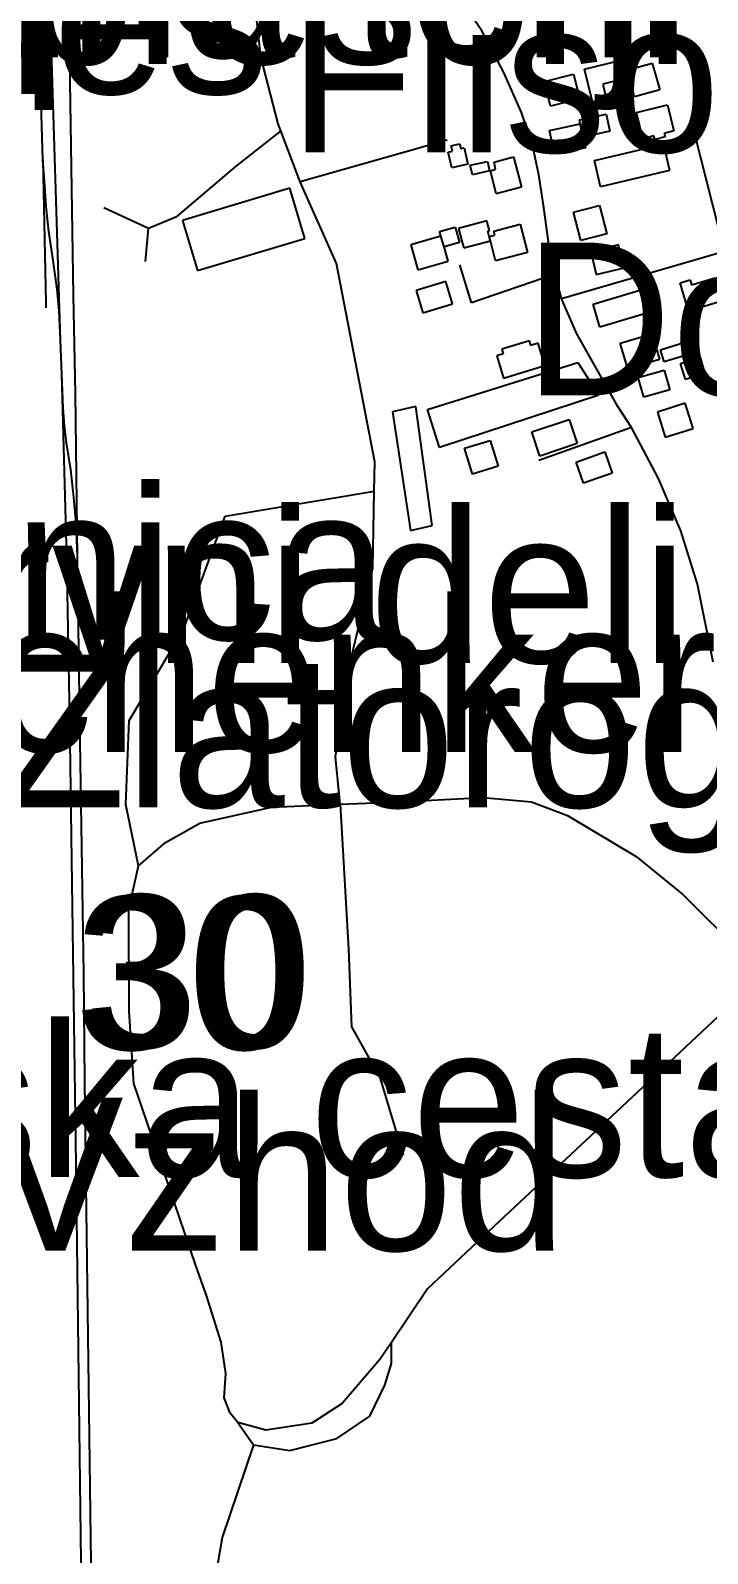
# Model space of a CAD drawing. Extents: x -8864 to 13231, y -7697 to 8949.
# Drawn here: x -1786 to -1511, y 1464 to 2082 of the extents above; entities that cross this region are included whole.
import ezdxf

# ---------------------------------------------------------------- set-up
doc = ezdxf.new("R2010")
doc.units = 0
for name, color, linetype in [('OSM_BUILDING_GARAGE', 9, 'CONTINUOUS'), ('OSM_BUILDING_HOUSE', 9, 'CONTINUOUS'), ('OSM_BUILDING_YES', 9, 'CONTINUOUS'), ('OSM_HIGHWAY_RESIDENTIAL', 8, 'CONTINUOUS'), ('OSM_HIGHWAY_SERVICE', 8, 'CONTINUOUS'), ('OSM_HIGHWAY_TRACK', 8, 'CONTINUOUS'), ('OSM_HIGHWAY_UNCLASSIFIED', 8, 'CONTINUOUS'), ('OSM_LABELS', 8, 'CONTINUOUS'), ('OSM_LEISURE_DOG_PARK', 3, 'CONTINUOUS'), ('OSM_LEISURE_PITCH', 3, 'CONTINUOUS'), ('OSM_RAILWAY_RAIL', 5, 'CONTINUOUS')]:
    doc.layers.add(name, color=color, linetype=linetype)

msp = doc.modelspace()

# ---------------------------------------------------------------- linework, layer by layer
at = {"layer": 'OSM_BUILDING_GARAGE'}
for p, q in [((-1620.000178, 2000.641359), (-1613.729121, 2002.453836)), ((-1619.448876, 1998.728806), (-1620.000178, 2000.641359)), ((-1618.208447, 1994.414443), (-1619.448876, 1998.728806)), ((-1613.729121, 2002.453836), (-1611.93739, 1996.215801)), ((-1611.93739, 1996.215801), (-1618.208447, 1994.414443))]:
    msp.add_line(p, q, dxfattribs=at)
at = {"layer": 'OSM_BUILDING_HOUSE'}
for p, q in [((-1543.935851, 2066.101812), (-1533.637228, 2068.981761)), ((-1540.903692, 2055.304785), (-1543.935851, 2066.101812)), ((-1533.637228, 2068.981761), (-1530.605069, 2058.195853)), ((-1577.450403, 2061.54282), (-1565.582102, 2064.478367)), ((-1574.969545, 2051.535277), (-1577.450403, 2061.54282)), ((-1565.582102, 2064.478367), (-1563.108901, 2054.470823)), ((-1563.108901, 2054.470823), (-1574.969545, 2051.535277)), ((-1530.605069, 2058.195853), (-1540.903692, 2055.304785)), ((-1575.413649, 2041.627809), (-1562.879192, 2044.318726)), ((-1573.667861, 2033.49946), (-1575.413649, 2041.627809)), ((-1562.879192, 2044.318726), (-1561.738303, 2039.014728)), ((-1561.738303, 2039.014728), (-1560.788839, 2034.58917)), ((-1557.136465, 2029.529801), (-1529.119617, 2036.112541)), ((-1529.119617, 2036.112541), (-1526.600474, 2025.415589)), ((-1571.54688, 2033.955359), (-1573.667861, 2033.49946)), ((-1571.209974, 2032.354152), (-1571.54688, 2033.955359)), ((-1560.788839, 2034.58917), (-1571.209974, 2032.354152)), ((-1554.624979, 2018.82173), (-1557.136465, 2029.529801)), ((-1526.600474, 2025.415589), (-1554.624979, 2018.82173)), ((-1565.566788, 2008.536199), (-1555.030799, 2011.249355)), ((-1555.030799, 2011.249355), (-1552.044581, 1999.696202)), ((-1562.58057, 1996.971927), (-1565.566788, 2008.536199)), ((-1599.824066, 1998.606492), (-1597.56526, 1999.195825)), ((-1599.379961, 1996.916329), (-1599.824066, 1998.606492)), ((-1597.978736, 2000.763674), (-1587.266637, 2003.588025)), ((-1597.56526, 1999.195825), (-1597.978736, 2000.763674)), ((-1587.266637, 2003.588025), (-1584.265105, 1992.168306)), ((-1552.044581, 1999.696202), (-1562.58057, 1996.971927)), ((-1597.23601, 1988.754622), (-1599.379961, 1996.916329)), ((-1584.265105, 1992.168306), (-1597.23601, 1988.754622)), ((-1547.274289, 1995.203927), (-1558.568318, 1992.52413)), ((-1558.568318, 1992.52413), (-1556.347797, 1983.150397)), ((-1545.053769, 1985.830195), (-1547.274289, 1995.203927)), ((-1556.347797, 1983.150397), (-1545.053769, 1985.830195)), ((-1557.657139, 1971.063509), (-1535.941976, 1977.590651)), ((-1535.941976, 1977.590651), (-1533.147182, 1968.305875)), ((-1554.862345, 1961.778732), (-1557.657139, 1971.063509)), ((-1533.147182, 1968.305875), (-1554.862345, 1961.778732)), ((-1583.537693, 1956.296822), (-1594.732181, 1952.84978)), ((-1582.948107, 1954.38427), (-1583.537693, 1956.296822)), ((-1580.007831, 1955.284949), (-1582.948107, 1954.38427)), ((-1577.228351, 1946.244801), (-1580.007831, 1955.284949)), ((-1546.608133, 1955.25159), (-1533.713798, 1959.021098)), ((-1543.575974, 1944.843745), (-1546.608133, 1955.25159)), ((-1533.713798, 1959.021098), (-1530.673981, 1948.613253)), ((-1594.142595, 1950.937227), (-1596.776592, 1950.125504)), ((-1596.776592, 1950.125504), (-1594.004769, 1941.096476)), ((-1594.732181, 1952.84978), (-1594.142595, 1950.937227)), ((-1530.673981, 1948.613253), (-1543.575974, 1944.843745)), ((-1594.004769, 1941.096476), (-1577.228351, 1946.244801)), ((-1539.356984, 1941.318866), (-1528.836309, 1944.354487)), ((-1528.836309, 1944.354487), (-1526.516247, 1936.337333)), ((-1537.044579, 1933.301712), (-1539.356984, 1941.318866)), ((-1526.516247, 1936.337333), (-1537.044579, 1933.301712)), ((-1520.222219, 1930.866543), (-1531.523905, 1927.330544)), ((-1517.044577, 1920.692207), (-1520.222219, 1930.866543)), ((-1629.624988, 1929.61004), (-1639.104315, 1927.463978)), ((-1639.104315, 1927.463978), (-1631.776596, 1879.20538)), ((-1623.009367, 1881.17353), (-1629.624988, 1929.61004)), ((-1531.523905, 1927.330544), (-1528.338606, 1917.167328)), ((-1528.338606, 1917.167328), (-1517.044577, 1920.692207)), ((-1609.854695, 1912.597216), (-1599.441217, 1915.81075)), ((-1606.623454, 1902.144893), (-1609.854695, 1912.597216)), ((-1599.441217, 1915.81075), (-1596.209976, 1905.358427)), ((-1596.209976, 1905.358427), (-1606.623454, 1902.144893)), ((-1564.571382, 1906.948514), (-1552.932789, 1911.096085)), ((-1561.523908, 1898.408744), (-1564.571382, 1906.948514)), ((-1552.932789, 1911.096085), (-1549.885316, 1902.556314)), ((-1549.885316, 1902.556314), (-1561.523908, 1898.408744)), ((-1631.776596, 1879.20538), (-1623.009367, 1881.17353))]:
    msp.add_line(p, q, dxfattribs=at)
at = {"layer": 'OSM_BUILDING_YES'}
for p, q in [((-1561.118089, 2066.535473), (-1547.442743, 2069.904679)), ((-1557.85622, 2053.325515), (-1561.118089, 2066.535473)), ((-1547.442743, 2069.904679), (-1545.620384, 2062.532455)), ((-1545.620384, 2062.532455), (-1553.744428, 2060.530947)), ((-1553.744428, 2060.530947), (-1552.304918, 2054.693213)), ((-1552.304918, 2054.693213), (-1557.85622, 2053.325515)), ((-1563.231412, 2045.975531), (-1552.343203, 2048.310624)), ((-1552.343203, 2048.310624), (-1550.850094, 2041.360941)), ((-1540.02314, 2049.022272), (-1527.496339, 2052.102371)), ((-1537.404457, 2038.380917), (-1540.02314, 2049.022272)), ((-1527.496339, 2052.102371), (-1524.877656, 2041.461017)), ((-1562.879192, 2044.318726), (-1563.231412, 2045.975531)), ((-1561.738303, 2039.014728), (-1562.879192, 2044.318726)), ((-1550.850094, 2041.360941), (-1561.738303, 2039.014728)), ((-1524.877656, 2041.461017), (-1528.752082, 2040.50474)), ((-1615.314113, 2035.445371), (-1611.86082, 2036.268214)), ((-1614.801096, 2033.254831), (-1615.314113, 2035.445371)), ((-1611.86082, 2036.268214), (-1611.409059, 2034.344541)), ((-1532.932787, 2039.481747), (-1537.404457, 2038.380917)), ((-1532.588224, 2038.058452), (-1532.932787, 2039.481747)), ((-1528.399862, 2039.092565), (-1532.588224, 2038.058452)), ((-1528.752082, 2040.50474), (-1528.399862, 2039.092565)), ((-1616.500943, 2032.854529), (-1614.801096, 2033.254831)), ((-1614.992521, 2026.471941), (-1616.500943, 2032.854529)), ((-1611.409059, 2034.344541), (-1610.061433, 2034.655887)), ((-1610.061433, 2034.655887), (-1608.499411, 2028.006431)), ((-1607.526976, 2027.628368), (-1600.559135, 2029.085021)), ((-1600.559135, 2029.085021), (-1599.724525, 2025.237677)), ((-1597.909823, 2028.784795), (-1589.984861, 2030.964216)), ((-1589.984861, 2030.964216), (-1586.776591, 2018.59934)), ((-1608.499411, 2028.006431), (-1614.992521, 2026.471941)), ((-1606.700023, 2023.714306), (-1607.526976, 2027.628368)), ((-1599.724525, 2025.237677), (-1606.700023, 2023.714306)), ((-1599.379961, 2025.271035), (-1597.274295, 2025.904847)), ((-1597.052243, 2015.930662), (-1599.379961, 2025.271035)), ((-1597.274295, 2025.904847), (-1597.909823, 2028.784795)), ((-1586.776591, 2018.59934), (-1597.052243, 2015.930662)), ((-1600.811815, 2004.933483), (-1612.281954, 2001.920101)), ((-1599.76281, 2000.952705), (-1600.811815, 2004.933483)), ((-1619.448876, 1998.728806), (-1631.738311, 1995.192808)), ((-1618.208447, 1994.414443), (-1619.448876, 1998.728806)), ((-1612.281954, 2001.920101), (-1610.666333, 1995.771021)), ((-1600.398338, 2000.785913), (-1599.76281, 2000.952705)), ((-1599.824066, 1998.606492), (-1600.398338, 2000.785913)), ((-1599.379961, 1996.916329), (-1599.824066, 1998.606492)), ((-1631.738311, 1995.192808), (-1628.813349, 1985.05183)), ((-1616.531571, 1988.598949), (-1618.208447, 1994.414443)), ((-1610.666333, 1995.771021), (-1610.214572, 1994.069739)), ((-1610.214572, 1994.069739), (-1599.379961, 1996.916329)), ((-1628.813349, 1985.05183), (-1616.531571, 1988.598949)), ((-1617.458064, 1980.359405), (-1629.586703, 1976.72333)), ((-1614.739841, 1971.26366), (-1617.458064, 1980.359405)), ((-1522.304915, 1979.770071), (-1518.200779, 1980.982096)), ((-1518.935848, 1968.305875), (-1522.304915, 1979.770071)), ((-1518.200779, 1980.982096), (-1517.626507, 1979.036185)), ((-1517.626507, 1979.036185), (-1508.116552, 1981.838297)), ((-1629.586703, 1976.72333), (-1626.860822, 1967.627585)), ((-1626.860822, 1967.627585), (-1614.739841, 1971.26366)), ((-1503.644882, 1972.842628), (-1518.935848, 1968.305875)), ((-1530.268162, 1952.582912), (-1520.819463, 1955.507338)), ((-1520.819463, 1955.507338), (-1519.288069, 1950.570284)), ((-1528.736768, 1947.645857), (-1530.268162, 1952.582912)), ((-1519.288069, 1950.570284), (-1528.736768, 1947.645857)), ((-1522.105833, 1946.989807), (-1514.196185, 1949.402737)), ((-1514.196185, 1949.402737), (-1512.205373, 1942.886714)), ((-1520.115022, 1940.473784), (-1522.105833, 1946.989807)), ((-1512.205373, 1942.886714), (-1520.115022, 1940.473784)), ((-1582.588229, 1919.268912), (-1567.389146, 1924.35052)), ((-1567.389146, 1924.35052), (-1564.088993, 1914.48753)), ((-1579.288076, 1909.405922), (-1582.588229, 1919.268912)), ((-1564.088993, 1914.48753), (-1579.288076, 1909.405922))]:
    msp.add_line(p, q, dxfattribs=at)
at = {"layer": 'OSM_HIGHWAY_RESIDENTIAL'}
for p, q in [((-1692.572927, 2071.517005), (-1694.938931, 2092.388293)), ((-1602.917481, 2082.136121), (-1610.873071, 2093.733752)), ((-1593.85163, 2065.267851), (-1602.917481, 2082.136121)), ((-1685.54383, 2044.329846), (-1692.572927, 2071.517005)), ((-1586.722992, 2048.977794), (-1593.85163, 2065.267851)), ((-1582.10584, 2035.222981), (-1586.722992, 2048.977794)), ((-1684.494825, 2041.549973), (-1685.54383, 2044.329846)), ((-1676.67706, 2020.800999), (-1684.494825, 2041.549973)), ((-1616.929734, 2037.758226), (-1676.67706, 2020.800999)), ((-1579.678581, 2023.714306), (-1582.10584, 2035.222981)), ((-1504.234469, 1992.646444), (-1516.240595, 2039.693017)), ((-1577.794967, 2011.382789), (-1579.678581, 2023.714306)), ((-1575.053772, 1991.41218), (-1577.794967, 2011.382789)), ((-1570.513189, 1973.420841), (-1504.234469, 1992.646444)), ((-1573.06296, 1983.261592), (-1575.053772, 1991.41218)), ((-1570.513189, 1973.420841), (-1573.06296, 1983.261592)), ((-1564.441213, 1959.332444), (-1570.513189, 1973.420841)), ((-1547.572911, 1929.532204), (-1564.441213, 1959.332444)), ((-1542.075208, 1921.048031), (-1547.572911, 1929.532204)), ((-1531.087458, 1900.343535), (-1542.075208, 1921.048031)), ((-1521.998636, 1879.049707), (-1531.087458, 1900.343535))]:
    msp.add_line(p, q, dxfattribs=at)
at = {"layer": 'OSM_HIGHWAY_SERVICE'}
for p, q in [((-1661.899111, 1987.631553), (-1676.67706, 2020.800999)), ((-1646.370778, 1907.093067), (-1661.899111, 1987.631553)), ((-1607.105843, 1971.6862), (-1611.837849, 1987.086698)), ((-1573.06296, 1983.261592), (-1607.105843, 1971.6862)), ((-1542.075208, 1921.048031), (-1579.739837, 1907.615684)), ((-1646.577516, 1895.184091), (-1646.370778, 1907.093067)), ((-1707.082883, 1884.976396), (-1646.577516, 1895.184091)), ((-1647.113504, 1864.038392), (-1646.577516, 1895.184091)), ((-1724.004784, 1838.930577), (-1707.082883, 1884.976396)), ((-1655.819478, 1827.844443), (-1647.113504, 1864.038392)), ((-1746.102795, 1802.036101), (-1724.004784, 1838.930577)), ((-1662.312587, 1787.247175), (-1655.819478, 1827.844443)), ((-1747.419794, 1767.888139), (-1746.102795, 1802.036101)), ((-1660.344746, 1768.021573), (-1662.312587, 1787.247175)), ((-1638.981803, 1768.911132), (-1602.350865, 1770.823685)), ((-1602.350865, 1770.823685), (-1582.634171, 1768.977849)), ((-1742.281968, 1743.047192), (-1747.419794, 1767.888139)), ((-1717.435105, 1760.293525), (-1688.269711, 1766.865145)), ((-1688.269711, 1766.865145), (-1660.344746, 1768.021573)), ((-1660.344746, 1768.021573), (-1638.981803, 1768.911132)), ((-1660.344746, 1768.021573), (-1656.968023, 1709.232815)), ((-1582.634171, 1768.977849), (-1568.055302, 1763.429222)), ((-1568.055302, 1763.429222), (-1540.122681, 1746.805581)), ((-1731.393758, 1752.487641), (-1717.435105, 1760.293525)), ((-1742.281968, 1743.047192), (-1731.393758, 1752.487641)), ((-1540.122681, 1746.805581), (-1521.225282, 1731.405083)), ((-1746.187022, 1725.389438), (-1742.281968, 1743.047192)), ((-1521.225282, 1731.405083), (-1490.628035, 1700.815359)), ((-1746.110452, 1683.980447), (-1746.187022, 1725.389438)), ((-1656.968023, 1709.232815), (-1655.735251, 1677.608978)), ((-1744.265123, 1654.613867), (-1746.110452, 1683.980447)), ((-1655.735251, 1677.608978), (-1644.234484, 1657.082394)), ((-1507.052233, 1681.712071), (-1539.709204, 1650.922195)), ((-1738.920559, 1639.21337), (-1744.265123, 1654.613867)), ((-1644.234484, 1657.082394), (-1634.785785, 1625.458557)), ((-1539.709204, 1650.922195), (-1595.773529, 1598.560504)), ((-1719.004783, 1580.702599), (-1738.920559, 1639.21337)), ((-1595.773529, 1598.560504), (-1624.938923, 1571.25103)), ((-1714.762822, 1568.526755), (-1719.004783, 1580.702599)), ((-1624.938923, 1571.25103), (-1639.594361, 1549.434586)), ((-1708.736788, 1549.490183), (-1714.762822, 1568.526755)), ((-1706.883802, 1536.758364), (-1708.736788, 1549.490183)), ((-1639.594361, 1549.434586), (-1644.249798, 1542.507142)), ((-1639.525448, 1540.861457), (-1639.594361, 1549.434586)), ((-1644.249798, 1542.507142), (-1659.647962, 1524.649237)), ((-1642.190073, 1532.03258), (-1639.525448, 1540.861457)), ((-1707.504016, 1526.906494), (-1706.883802, 1536.758364)), ((-1648.353933, 1519.512031), (-1642.190073, 1532.03258)), ((-1705.038472, 1520.746295), (-1707.504016, 1526.906494)), ((-1659.647962, 1524.649237), (-1671.968024, 1516.643202)), ((-1702.029284, 1516.987906), (-1705.038472, 1520.746295)), ((-1690.658685, 1513.763253), (-1702.029284, 1516.987906)), ((-1702.029284, 1516.987906), (-1695.589773, 1507.814325)), ((-1671.968024, 1516.643202), (-1690.658685, 1513.763253)), ((-1661.700029, 1510.483003), (-1648.353933, 1519.512031)), ((-1680.804166, 1505.545948), (-1661.700029, 1510.483003)), ((-1695.589773, 1507.814325), (-1680.804166, 1505.545948))]:
    msp.add_line(p, q, dxfattribs=at)
at = {"layer": 'OSM_HIGHWAY_TRACK'}
for p, q in [((-1684.494825, 2041.549973), (-1702.971091, 2027.050154)), ((-1702.971091, 2027.050154), (-1727.205397, 2006.523571)), ((-1738.28503, 2001.875623), (-1756.37079, 2010.215242)), ((-1727.205397, 2006.523571), (-1738.28503, 2001.875623)), ((-1739.533116, 1988.454395), (-1738.28503, 2001.875623)), ((-1695.589773, 1507.814325), (-1708.315655, 1470.21932)), ((-1708.315655, 1470.21932), (-1721.952716, 1392.560783))]:
    msp.add_line(p, q, dxfattribs=at)
at = {"layer": 'OSM_HIGHWAY_UNCLASSIFIED'}
for p, q in [((-1515.306445, 1857.433413), (-1521.998636, 1879.049707)), ((-1508.905219, 1825.73174), (-1515.306445, 1857.433413))]:
    msp.add_line(p, q, dxfattribs=at)
at = {"layer": 'OSM_LEISURE_DOG_PARK'}
for p, q in [((-1624.900638, 1928.364657), (-1563.889912, 1947.501304)), ((-1563.889912, 1947.501304), (-1555.329421, 1934.124554)), ((-1555.329421, 1934.124554), (-1620.076748, 1912.96416)), ((-1620.076748, 1912.96416), (-1624.900638, 1928.364657))]:
    msp.add_line(p, q, dxfattribs=at)
at = {"layer": 'OSM_LEISURE_PITCH'}
for p, q in [((-1680.873079, 2018.254636), (-1724.448888, 2005.155873)), ((-1674.73219, 1997.839247), (-1680.873079, 2018.254636)), ((-1724.448888, 2005.155873), (-1718.307999, 1984.740485)), ((-1718.307999, 1984.740485), (-1674.73219, 1997.839247))]:
    msp.add_line(p, q, dxfattribs=at)
at = {"layer": 'OSM_RAILWAY_RAIL'}
for p, q in [((-1782.174775, 2061.720732), (-1784.716888, 2153.901327)), ((-1773.974161, 1956.452495), (-1779.441237, 2131.017411)), ((-1768.736795, 1974.699583), (-1771.164054, 2131.628983)), ((-1781.141084, 2029.807788), (-1782.174775, 2061.720732)), ((-1780.566811, 2021.078987), (-1781.141084, 2029.807788)), ((-1781.141084, 2029.807788), (-1779.977225, 1971.808515)), ((-1779.7858, 2010.960248), (-1780.566811, 2021.078987)), ((-1778.713825, 2000.641359), (-1779.7858, 2010.960248)), ((-1777.274315, 1990.800608), (-1778.713825, 2000.641359)), ((-1775.352416, 1977.212588), (-1777.274315, 1990.800608)), ((-1774.594376, 1968.383711), (-1775.352416, 1977.212588)), ((-1767.971098, 1934.86956), (-1768.736795, 1974.699583)), ((-1779.977225, 1971.808515), (-1779.931283, 1969.651333)), ((-1773.974161, 1956.452495), (-1774.594376, 1968.383711)), ((-1773.5224, 1942.708802), (-1773.974161, 1956.452495)), ((-1771.485646, 1868.475069), (-1773.5224, 1942.708802)), ((-1772.902186, 1928.94287), (-1773.5224, 1942.708802)), ((-1767.052262, 1868.619623), (-1767.971098, 1934.86956)), ((-1772.427454, 1921.748559), (-1772.902186, 1928.94287)), ((-1771.546902, 1914.821115), (-1772.427454, 1921.748559)), ((-1769.785799, 1903.95737), (-1771.546902, 1914.821115)), ((-1768.644911, 1892.626607), (-1769.785799, 1903.95737)), ((-1767.649505, 1882.129806), (-1768.644911, 1892.626607)), ((-1767.052262, 1868.619623), (-1767.649505, 1882.129806)), ((-1770.252874, 1802.758868), (-1771.485646, 1868.475069)), ((-1766.187024, 1802.191774), (-1767.052262, 1868.619623)), ((-1767.68779, 1621.67793), (-1770.252874, 1802.758868)), ((-1764.548433, 1699.214152), (-1766.187024, 1802.191774)), ((-1764.089015, 1655.559024), (-1764.548433, 1699.214152)), ((-1763.690852, 1623.546004), (-1764.089015, 1655.559024)), ((-1762.013976, 1178.555028), (-1767.68779, 1621.67793)), ((-1757.955783, 1178.488311), (-1763.690852, 1623.546004))]:
    msp.add_line(p, q, dxfattribs=at)

# ---------------------------------------------------------------- texts
at = {"layer": 'OSM_LABELS'}
for s, p in [('Insem - Atmos žerjavi in dvižna tehnika d.o.o.', (-2826.69797, 2071.315266)), ('Kaeser Kompresorji trgovina in servis d.o.o.', (-2246.613679, 2068.694243)), ('Slovenijales', (-2132.218567, 2056.553345)), ('Flisova ulica', (-1681.212006, 2032.837108)), ('Dog Park Hoče', (-1585.617326, 1934.091196)), ('Avtopralnica', (-2097.242191, 1834.829708)), ('Roko rezervni deli', (-2183.283165, 1825.428733)), ('DB Schenker', (-1996.051849, 1789.206112)), ('Mizarstvo Zlatorog', (-2176.204935, 1766.742831)), ('30', (-1764.231848, 1669.131464)), ('30', (-1768.350041, 1668.429207)), ('Miklavška cesta', (-2059.977981, 1616.581899)), ('Petrol - Slivnica Ac - Vzhod', (-2573.653507, 1586.765194))]:
    msp.add_text(s, height=62.042552, dxfattribs=at).set_placement(p)

doc.saveas('drawing.dxf')
